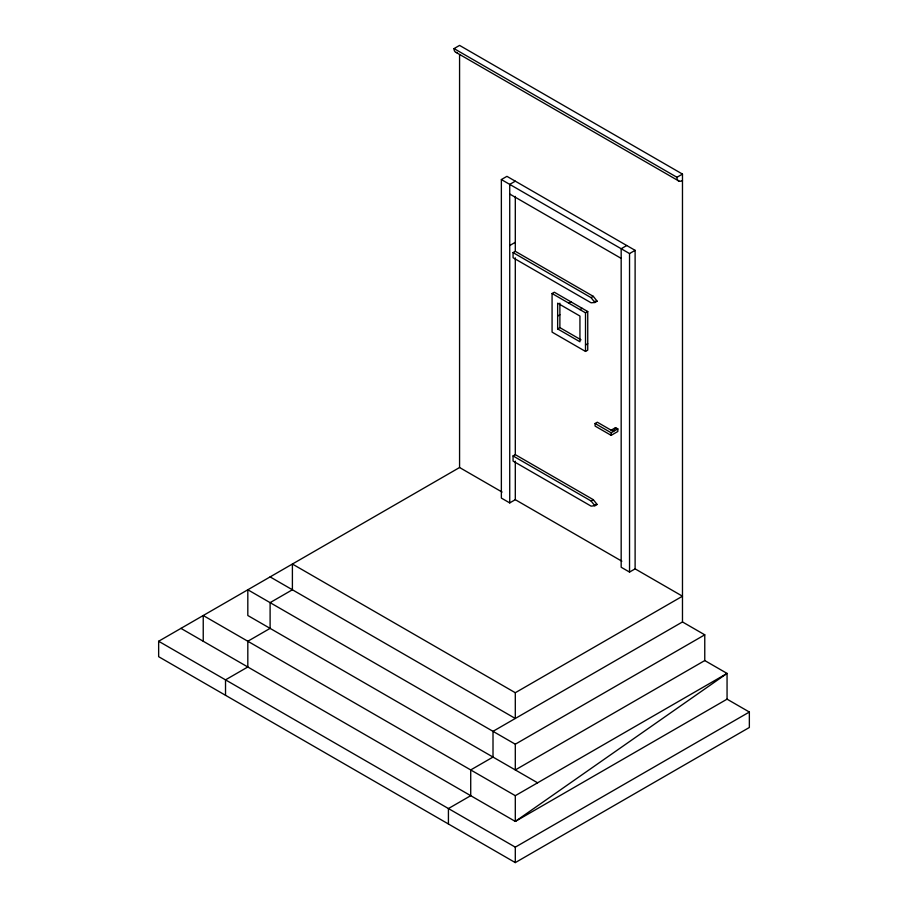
<?xml version="1.0" encoding="UTF-8"?>
<svg xmlns="http://www.w3.org/2000/svg" width="908" height="908" viewBox="0 0 908 908"><rect width="100%" height="100%" fill="white"/><g stroke="black" fill="none" stroke-linecap="round" stroke-linejoin="round"><path stroke-width="1.36" d="M448.427 823.987L448.427 808.551L470.719 795.68L470.719 769.939L493.01 757.068L493.01 731.337L682.475 621.946L682.475 174.086L459.573 45.4L454.045 48.589L454.045 49.395A7.877 4.551 -60 0 0 457.405 52.585M682.475 174.086L676.948 177.287L676.948 178.082A7.877 4.551 -60 0 0 681.715 180.908L682.475 180.476M615.601 427.623L613.377 431.482L597.328 422.209L595.092 423.503L595.092 426.079L611.152 435.341L617.837 431.482L617.837 428.905L615.601 427.623L611.152 430.188M621.855 561.201L515.301 499.684L509.729 502.907L501.364 498.083L501.364 179.557L506.936 176.345L635.112 250.347L635.112 568.862L682.475 596.204L515.301 692.725L292.399 564.038L292.399 589.769L270.107 602.64L270.107 628.381L247.816 641.252L247.816 666.983L225.524 679.854L225.524 695.301M515.301 181.169L509.729 184.392L509.729 502.907M509.729 245.523L515.301 242.3M513.065 252.594L515.301 251.312L593.31 296.349L597.135 301.206L594.91 302.5L591.085 302.784L513.065 257.747L513.065 252.594L591.085 297.642L594.91 302.5M626.747 245.512L621.174 248.735L621.174 567.25L629.539 572.074L635.112 568.862M552.075 293.522L554.311 292.228L587.737 311.535L587.737 350.147L585.512 351.43L552.075 332.124L552.075 293.522L585.512 312.829L587.737 311.535M501.364 179.557L629.539 253.559L635.112 250.347M568.794 303.17L571.019 301.887M557.648 316.041L559.884 314.758M591.085 297.642L593.31 296.349M579.94 309.605L582.164 308.323M557.648 328.912L579.94 341.783L579.94 316.041L557.648 303.17L557.648 328.912L559.884 327.629L580.995 339.819M585.512 344.995L587.737 343.712M180.942 628.381L515.301 821.422L727.058 699.16L749.35 712.031L749.35 727.478L515.301 862.6L158.65 656.688L158.65 641.252L459.573 467.518L502.079 492.057M513.065 455.93L515.301 454.647L593.31 499.684L597.101 504.451L594.876 505.733L591.085 506.119L513.065 461.082L513.065 455.93L591.085 500.978L594.876 505.733M595.092 423.503L611.152 432.764L617.837 428.905M591.085 500.978L593.31 499.684M515.301 744.208L704.767 634.817L704.767 660.559L515.301 769.939L515.301 744.208L247.816 589.769L247.816 615.51L537.593 782.81M203.233 641.252L203.233 615.51L515.301 795.68L727.058 673.418L727.058 699.16M158.65 641.252L515.301 847.153L749.35 712.031M594.581 504.712L597.101 504.451M594.592 301.399L597.135 301.206M454.045 48.589L676.948 177.287M456.156 52.46L679.059 181.146M509.729 194.04L621.174 258.383M682.475 621.946L704.767 634.817M704.767 660.559L727.058 673.418L515.301 821.422L515.301 795.68M270.107 576.898L515.301 718.466L515.301 692.725M629.539 253.559L629.539 572.074M611.152 432.764L611.152 435.341M585.512 312.829L585.512 351.43M559.884 303.17L559.884 327.629M515.301 196.389L515.301 251.312M515.301 257.872L515.301 454.647M515.301 461.173L515.301 499.684M515.301 847.153L515.301 862.6M459.573 54.605L459.573 467.518"/></g></svg>
